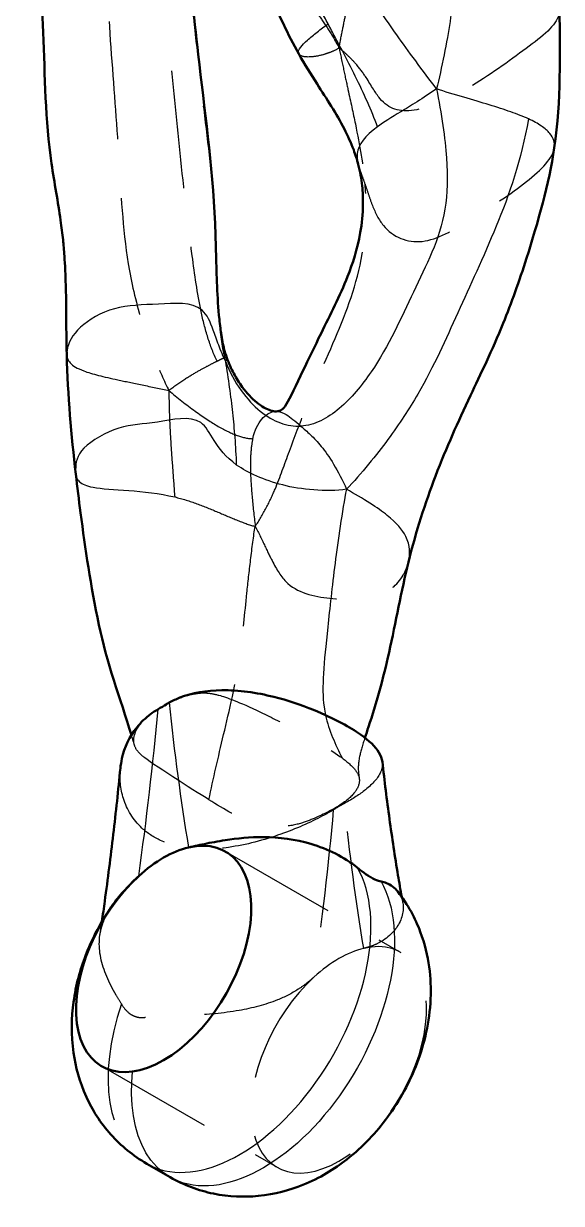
# Model space of a CAD drawing. Header units: millimetres. Extents: x 0 to 420, y 0 to 297.
# Drawn here: x 90.4 to 101.25, y 183.07 to 206.88 of the extents above; entities that cross this region are included whole.
import ezdxf

# ---------------------------------------------------------------- set-up
doc = ezdxf.new("R2010")
doc.units = ezdxf.units.MM
doc.header["$LTSCALE"] = 0.75
doc.linetypes.add('HIDDEN2', pattern=[4.7625, 3.175, -1.5875])
for name, color, linetype, lineweight in [('Hidden', 7, 'HIDDEN2', 25), ('Hidden Narrow', 7, 'HIDDEN2', 25), ('Visible', 7, 'Continuous', 50), ('Visible Narrow', 7, 'Continuous', 25)]:
    doc.layers.add(name, color=color, linetype=linetype, lineweight=lineweight)

msp = doc.modelspace()

# ---------------------------------------------------------------- linework, layer by layer
at = {"layer": 'Hidden', "extrusion": (-2e-16, -0.817547, 0.575862)}
for p, q in [((94.473, 190.1718), (98.0085, 188.1358)), ((91.9778, 185.8388), (95.5133, 183.8029))]:
    msp.add_line(p, q, dxfattribs=at)
at = {"layer": 'Hidden'}
for major_axis, start_param, end_param in [((3.119, 5.4161), 0.7580998, 0.8088291), ((1.2476, 2.1665), 1.0715274, 6.7785868), ((1.2476, 2.1665), 0.4954015, 1.0715274)]:
    msp.add_ellipse((96.7609, 185.9693), major_axis=major_axis, ratio=0.5780931, start_param=start_param, end_param=end_param, dxfattribs=at)
for points, knots in [([(93.3362, 193.1772), (93.4401, 193.228), (93.5577, 193.2762), (93.785, 193.3442), (93.872, 193.3594), (93.9824, 193.3725), (94.0369, 193.3748), (94.168, 193.3652), (94.2465, 193.3516), (94.4917, 193.2843), (94.7347, 193.1982), (95.4028, 192.8776), (95.6439, 192.7538), (96.2533, 192.4279), (96.604, 192.2212), (96.8248, 192.0597)], [-2.2778323, -2.2778323, -2.2778323, -2.2778323, -1.9732636, -1.9732636, -1.6848801, -1.6848801, -1.4232199, -1.4232199, -1.1325604, -1.1325604, -0.6753559, -0.6753559, -0.4458642, -0.4458642, 0, 0, 0, 0]), ([(94.1367, 191.2176), (93.9943, 191.3066), (93.0574, 191.8952), (92.7612, 192.1279), (92.708, 192.182), (92.6386, 192.2936), (92.6219, 192.3543), (92.6241, 192.5143), (92.6641, 192.6031), (92.7652, 192.7757), (92.8676, 192.8718), (92.9619, 192.9457)], [-0.52893187, -0.52893187, -0.52893187, -0.52893187, -0.39166779, -0.39166779, -0.339103, -0.339103, -0.28463802, -0.28463802, -0.20380292, -0.20380292, -0.04728853, -0.04728853, -0.04728853, -0.04728853]), ([(97.2856, 192.4677), (97.2383, 192.3224), (97.1993, 192.1936), (97.1478, 191.9373), (97.1453, 191.8337), (97.1657, 191.6849), (97.1682, 191.6684), (97.1711, 191.6514)], [1.93117363, 1.93117363, 1.93117363, 1.93117363, 2.21609548, 2.21609548, 2.62767534, 2.62767534, 2.67691358, 2.67691358, 2.67691358, 2.67691358]), ([(96.6488, 191.0128), (96.5807, 190.9716), (96.5087, 190.9308), (96.1799, 190.7554), (95.8931, 190.6294), (95.2484, 190.4016), (94.8888, 190.3059), (94.2619, 190.218), (93.9909, 190.2077), (93.5303, 190.2623), (93.3378, 190.3131), (93.0226, 190.4596), (92.8967, 190.5441), (92.6109, 190.8119), (92.4871, 191.0179), (92.3538, 191.4388), (92.3333, 191.6486), (92.3534, 191.8547)], [-3.3142078, -3.3142078, -3.3142078, -3.3142078, -3.198367, -3.198367, -2.808808, -2.808808, -2.3710703, -2.3710703, -2.0303083, -2.0303083, -1.7542673, -1.7542673, -1.5274716, -1.5274716, -1.1547739, -1.1547739, -0.8242066, -0.8242066, -0.8242066, -0.8242066]), ([(96.8248, 192.0597), (96.9387, 191.9763), (97.0258, 191.8994), (97.14, 191.7568), (97.1664, 191.6957), (97.1823, 191.5551), (97.1529, 191.472), (97.0451, 191.3165), (96.955, 191.2206), (96.5888, 190.9824), (96.3488, 190.8786), (96.1346, 190.7865), (96.033, 190.7487), (95.7782, 190.6874), (95.6417, 190.6768), (95.3681, 190.6783), (95.1966, 190.7007), (94.745, 190.8437), (94.4613, 191.0148), (94.1367, 191.2176)], [-2.2239661, -2.2239661, -2.2239661, -2.2239661, -2.0853853, -2.0853853, -1.9556594, -1.9556594, -1.7728114, -1.7728114, -1.6019593, -1.6019593, -1.3942419, -1.3942419, -1.1908396, -1.1908396, -0.9286105, -0.9286105, -0.5698225, -0.5698225, 0, 0, 0, 0]), ([(97.9482, 189.365), (97.9824, 189.3214), (98.0097, 189.2721), (98.0798, 189.0701), (98.0646, 188.897), (97.898, 188.5722), (97.7538, 188.4188), (97.4934, 188.292), (97.4447, 188.2722), (97.3665, 188.2459), (97.3386, 188.2375), (97.2946, 188.2258), (97.2789, 188.2219), (97.2631, 188.2182)], [0.3413072, 0.3413072, 0.3413072, 0.3413072, 0.4862153, 0.4862153, 0.880909, 0.880909, 1.2537767, 1.2537767, 1.3345918, 1.3345918, 1.3778721, 1.3778721, 1.4014268, 1.4014268, 1.4014268, 1.4014268]), ([(92.3734, 187.0963), (92.3367, 187.1561), (92.3014, 187.2153), (92.1231, 187.5268), (92.0091, 187.7766), (91.9065, 188.2816), (91.9217, 188.5159), (92.0542, 188.8691), (92.1222, 188.9923), (92.2127, 189.1187)], [0, 0, 0, 0, 0.0914042, 0.0914042, 0.4862153, 0.4862153, 0.880909, 0.880909, 1.096713, 1.096713, 1.096713, 1.096713]), ([(96.2587, 187.6398), (96.2431, 187.6254), (96.2273, 187.6113), (96.1815, 187.5714), (96.1511, 187.5462), (96.0621, 187.4762), (96.002, 187.4334), (95.8083, 187.3088), (95.6685, 187.2377), (95.2768, 187.0792), (95.017, 187.0126), (94.4276, 186.9091), (94.1052, 186.8819), (93.6205, 186.8568), (93.4537, 186.8515), (93.1351, 186.8406), (92.9854, 186.8351), (92.8471, 186.8235)], [1.5439085, 1.5439085, 1.5439085, 1.5439085, 1.5715538, 1.5715538, 1.6228798, 1.6228798, 1.7182651, 1.7182651, 1.9185858, 1.9185858, 2.2477321, 2.2477321, 2.6383277, 2.6383277, 2.8545877, 2.8545877, 3.0713431, 3.0713431, 3.0713431, 3.0713431]), ([(92.3734, 187.0963), (92.4212, 187.0183), (92.4698, 186.9612), (92.54, 186.9027), (92.5609, 186.8881), (92.5824, 186.8758)], [1.98398749, 1.98398749, 1.98398749, 1.98398749, 2.20059736, 2.20059736, 2.28890807, 2.28890807, 2.28890807, 2.28890807]), ([(92.5824, 186.8758), (92.6167, 186.856), (92.6526, 186.8419), (92.7359, 186.8224), (92.7871, 186.8185), (92.8471, 186.8235)], [2.28890807, 2.28890807, 2.28890807, 2.28890807, 2.43011372, 2.43011372, 2.59909906, 2.59909906, 2.59909906, 2.59909906])]:
    msp.add_open_spline(points, degree=3, knots=knots, dxfattribs=at)
at = {"layer": 'Hidden', "extrusion": (-9.93927e-10, -2.98579e-10, -1)}
msp.add_open_spline([(92.6359, 192.321), (92.6164, 192.3873), (92.5964, 192.4537), (92.5761, 192.5201)], degree=3, dxfattribs=at)
at = {"layer": 'Hidden', "extrusion": (2.1105e-12, -1.9152e-12, -1)}
msp.add_open_spline([(97.638, 191.9849), (97.6458, 191.9146), (97.6338, 191.8444), (97.5513, 191.6575), (97.4491, 191.5393), (97.1823, 191.3259), (97.0399, 191.2331), (96.873, 191.1419)], degree=3, knots=[-0.95086436, -0.95086436, -0.95086436, -0.95086436, -0.72118796, -0.72118796, -0.34806426, -0.34806426, -0.06361375, -0.06361375, -0.06361375, -0.06361375], dxfattribs=at)
at = {"layer": 'Hidden', "extrusion": (7.37507e-09, 1.31077e-09, 1)}
msp.add_open_spline([(98.0279, 189.2584), (98.035, 189.2183), (98.0421, 189.1783), (98.0493, 189.1383)], degree=3, dxfattribs=at)
at = {"layer": 'Hidden', "extrusion": (8.63043e-10, -1.26872e-10, -1)}
msp.add_open_spline([(91.9413, 188.49), (91.9546, 188.5805), (91.9678, 188.6709), (91.9807, 188.7613)], degree=3, dxfattribs=at)
at = {"layer": 'Hidden Narrow', "extrusion": (-7e-16, 3e-16, -1)}
for centre, start_param, end_param in [((140.2971, 221.7346), 3.755139, 3.8181099), ((53.2248, 171.593), 0.8981465, 0.9611174)]:
    msp.add_ellipse(centre, major_axis=(30.8352, 53.5461), ratio=0.5780931, start_param=start_param, end_param=end_param, dxfattribs=at)
at = {"layer": 'Hidden Narrow'}
msp.add_ellipse((94.7563, 187.1237), major_axis=(1.8714, 3.2497), ratio=0.5780931, start_param=1.9001523, end_param=3.1415927, dxfattribs=at)
at = {"layer": 'Hidden Narrow', "extrusion": (-4e-16, 2e-16, -1)}
msp.add_ellipse((95.23, 186.8509), major_axis=(1.8714, 3.2497), ratio=0.5780931, start_param=3.1415927, end_param=4.383033, dxfattribs=at)
at = {"layer": 'Hidden Narrow'}
for points, knots in [([(92.1469, 210.4874), (92.1484, 209.7549), (92.011, 208.5515), (92.1674, 206.2314), (92.3418, 204.0253), (92.4195, 202.2775), (92.6958, 201.1406), (92.8833, 200.5479), (92.9585, 200.3382), (93.1344, 199.8945), (93.2351, 199.6606), (93.3336, 199.4709)], [-5, -5, -5, -5, -4, -3, -2, -1, -0.5, -0.5, -0.25, -0.25, 0, 0, 0, 0]), ([(94.3047, 200.0631), (94.2319, 200.2129), (94.1703, 200.3738), (94.0642, 200.7116), (94.0197, 200.8886), (93.9043, 201.4339), (93.7458, 202.5826), (93.5332, 204.4069), (93.3434, 206.5185), (93.1251, 208.3143), (93.1659, 209.1964), (93.2079, 209.6194), (93.2259, 209.7624), (93.2698, 210.0529), (93.2958, 210.2002), (93.3207, 210.3041)], [-5, -5, -5, -5, -4.75, -4.75, -4.5, -4.5, -4, -3, -2, -1, -0.5, -0.5, -0.25, -0.25, 0, 0, 0, 0]), ([(94.1815, 210.3207), (94.2259, 210.2469), (94.2695, 210.1718), (94.356, 210.0196), (94.3987, 209.9424), (94.5268, 209.7088), (94.7815, 209.2329), (95.2386, 208.4302), (95.8433, 207.7064), (96.2272, 207.22), (96.4232, 206.9464), (96.4915, 206.8445), (96.634, 206.6192), (96.7082, 206.4958), (96.7661, 206.3819)], [-2, -2, -2, -2, -1.875, -1.875, -1.75, -1.75, -1.5, -1, -0.5, -0.25, -0.25, -0.125, -0.125, 0, 0, 0, 0]), ([(94.2638, 202.8412), (94.2288, 203.6277), (94.0506, 204.9955), (93.809, 207.2226), (93.6089, 209.0169), (93.5635, 209.86), (93.5634, 210.0905)], [1.0136321, 1.0136321, 1.0136321, 1.0136321, 2, 3, 4, 4.4481221, 4.4481221, 4.4481221, 4.4481221]), ([(101.2142, 207.1572), (101.2141, 207.1096), (101.1587, 206.8406), (100.5493, 206.3702), (99.2736, 205.4625), (98.2098, 205.0286), (97.6583, 205.1744), (97.3795, 205.6961), (97.1895, 205.9636), (97.0657, 206.1075), (97.0161, 206.1594), (96.9, 206.271), (96.8336, 206.3307), (96.7661, 206.3819)], [1.7835984, 1.7835984, 1.7835984, 1.7835984, 2, 3, 4, 5, 6, 6.5, 6.75, 6.75, 6.875, 6.875, 7, 7, 7, 7]), ([(96.7661, 206.3819), (96.7149, 206.3509), (96.6528, 206.3233), (96.538, 206.2776), (96.4853, 206.2596), (96.3413, 206.2202), (96.1107, 206.1845), (95.9766, 206.2178), (95.9512, 206.2629)], [0, 0, 0, 0, 0.125, 0.125, 0.25, 0.25, 0.5, 0.93127915, 0.93127915, 0.93127915, 0.93127915]), ([(96.7661, 206.3819), (96.7924, 206.2489), (96.8256, 206.0931), (96.8879, 205.8031), (96.9169, 205.6689), (96.9979, 205.2987), (97.1479, 204.6143), (97.2554, 204.0097), (97.2887, 203.6351)], [0, 0, 0, 0, 0.125, 0.125, 0.25, 0.25, 0.5, 1, 1, 1, 1]), ([(97.2887, 203.6351), (97.3112, 203.5697), (97.3339, 203.4994), (97.3823, 203.3547), (97.4081, 203.2804), (97.4949, 203.0602), (97.7058, 202.6314), (98.4267, 202.3291), (99.3857, 202.8897), (100.5542, 203.6486), (101.0636, 204.1347), (101.1052, 204.3618), (101.1064, 204.3702)], [0, 0, 0, 0, 0.25, 0.25, 0.5, 0.5, 1, 2, 3, 4, 5, 5.0389861, 5.0389861, 5.0389861, 5.0389861]), ([(97.1522, 204.0324), (97.1569, 204.0144), (97.1621, 203.996), (97.1832, 203.927), (97.2021, 203.8742), (97.2436, 203.7609), (97.2661, 203.7005), (97.2887, 203.6351)], [-0.59305584, -0.59305584, -0.59305584, -0.59305584, -0.5, -0.5, -0.25, -0.25, 0, 0, 0, 0]), ([(95.0732, 196.7338), (95.1507, 196.8439), (95.2277, 196.9774), (95.3643, 197.2367), (95.4238, 197.3626), (95.5763, 197.729), (95.8391, 198.4822), (96.4648, 200.0493), (97.1816, 201.616), (97.3553, 202.886), (97.2887, 203.6351)], [0, 0, 0, 0, 0.25, 0.25, 0.5, 0.5, 1, 2, 3, 4, 4, 4, 4]), ([(94.3047, 200.0631), (94.2582, 200.0403), (94.2026, 200.0131), (94.0749, 199.9474), (94.0028, 199.9089), (93.8438, 199.8182), (93.753, 199.7621), (93.5489, 199.6285), (93.4356, 199.551), (93.3336, 199.4709)], [0, 0, 0, 0, 0.25, 0.25, 0.5, 0.5, 0.75, 0.75, 1, 1, 1, 1]), ([(94.5014, 200.1309), (94.4989, 200.1381), (94.4925, 200.1411), (94.4684, 200.1384), (94.4473, 200.1305), (94.3887, 200.1043), (94.3513, 200.0859), (94.3047, 200.0631)], [-0.68386958, -0.68386958, -0.68386958, -0.68386958, -0.5, -0.5, -0.25, -0.25, 0, 0, 0, 0]), ([(93.3336, 199.4709), (93.3313, 199.3042), (93.3367, 199.1098), (93.3514, 198.737), (93.3607, 198.5586), (93.3832, 198.2176), (93.408, 197.8775), (93.4354, 197.5153), (93.449, 197.3254)], [-1, -1, -1, -1, -0.75, -0.75, -0.5, -0.5, -0.25, 0, 0, 0, 0]), ([(95.0245, 198.5009), (95.1042, 198.8503), (95.3018, 199.0361), (95.479, 199.0511), (95.4937, 199.0512)], [1, 1, 1, 1, 2, 2.0908091, 2.0908091, 2.0908091, 2.0908091]), ([(95.0245, 198.5009), (95.0046, 198.4135), (94.991, 198.315), (94.9757, 198.0931), (94.9741, 197.9698), (94.9823, 197.6898), (94.9928, 197.5255), (95.0266, 197.1487), (95.0499, 196.9361), (95.0732, 196.7338)], [-1, -1, -1, -1, -0.75, -0.75, -0.5, -0.5, -0.25, -0.25, 0, 0, 0, 0]), ([(93.449, 197.3254), (93.6033, 197.2884), (93.9034, 197.1937), (94.183, 197.0788), (94.4556, 196.9621), (94.5894, 196.9063), (94.8523, 196.7996), (94.9813, 196.7487), (95.0732, 196.7338)], [-1, -1, -1, -1, -0.75, -0.5, -0.5, -0.25, -0.25, 0, 0, 0, 0]), ([(94.1367, 191.2176), (94.2305, 191.6412), (94.4207, 192.4995), (94.7459, 193.7924), (94.8624, 194.9697), (94.9271, 195.5976), (94.952, 195.8202), (95.0083, 196.2918), (95.0397, 196.5408), (95.0732, 196.7338)], [0.0214139, 0.0214139, 0.0214139, 0.0214139, 1, 2, 2.5, 2.5, 2.75, 2.75, 3, 3, 3, 3]), ([(95.0732, 196.7338), (95.1444, 196.5997), (95.21, 196.4585), (95.3291, 196.2093), (95.3825, 196.1012), (95.5244, 195.8264), (95.7974, 195.4018), (96.6582, 195.24), (97.5904, 195.2664), (98.0006, 195.5904), (98.1417, 195.9175), (98.1648, 196.0121)], [0, 0, 0, 0, 0.25, 0.25, 0.5, 0.5, 1, 2, 3, 4, 4.3706871, 4.3706871, 4.3706871, 4.3706871])]:
    msp.add_open_spline(points, degree=3, knots=knots, dxfattribs=at)
at = {"layer": 'Hidden Narrow', "extrusion": (-3.33869e-11, 7.1151e-12, -1)}
msp.add_open_spline([(96.7661, 206.3819), (96.7816, 206.4833), (96.8052, 206.6065), (96.8523, 206.8408), (96.8757, 206.9517), (96.9455, 207.2662), (96.9938, 207.4694), (97.0906, 207.8769), (97.1391, 208.0812), (97.2097, 208.3993), (97.2332, 208.512), (97.2802, 208.7507), (97.3037, 208.8767), (97.3201, 208.9813)], degree=3, knots=[-1, -1, -1, -1, -0.875, -0.875, -0.75, -0.75, -0.5, -0.5, -0.25, -0.25, -0.125, -0.125, 0, 0, 0, 0], dxfattribs=at)
at = {"layer": 'Hidden Narrow', "extrusion": (8.759e-13, 1.8438e-12, -1)}
msp.add_open_spline([(91.2706, 200.2043), (91.2737, 200.0832), (91.3876, 199.9021), (92.0155, 199.7501), (92.4483, 199.6572), (92.6108, 199.623), (92.9719, 199.5485), (93.1707, 199.508), (93.3336, 199.4709)], degree=3, knots=[-1.824616, -1.824616, -1.824616, -1.824616, -1, -0.5, -0.5, -0.25, -0.25, 0, 0, 0, 0], dxfattribs=at)
at = {"layer": 'Hidden Narrow', "extrusion": (-1.433e-12, -2.0292e-12, -1)}
msp.add_open_spline([(93.3336, 199.4709), (93.4951, 199.3308), (93.6851, 199.1839), (94.0318, 198.9341), (94.1884, 198.8313), (94.4681, 198.6697), (94.5953, 198.6082), (94.8275, 198.5241), (94.9323, 198.5014), (95.0245, 198.5009)], degree=3, knots=[0, 0, 0, 0, 0.25, 0.25, 0.5, 0.5, 0.75, 0.75, 1, 1, 1, 1], dxfattribs=at)
at = {"layer": 'Hidden Narrow', "extrusion": (3.429e-13, 1.4876e-12, -1)}
msp.add_open_spline([(91.4534, 197.7855), (91.466, 197.6747), (91.6061, 197.4446), (92.8318, 197.4737), (93.449, 197.3254)], degree=3, knots=[-2.7897258, -2.7897258, -2.7897258, -2.7897258, -2, -1, -1, -1, -1], dxfattribs=at)
at = {"layer": 'Hidden Narrow'}
msp.add_open_spline([(96.4916, 192.9243), (96.5604, 192.6075), (96.6917, 192.333), (96.8248, 192.0597)], degree=3, dxfattribs=at)
at = {"layer": 'Visible', "extrusion": (-2e-16, -0.817547, 0.575862)}
msp.add_line((92.8849, 183.874), (93.3586, 183.6012), dxfattribs=at)
at = {"layer": 'Visible', "extrusion": (-6e-16, 3e-16, -1)}
msp.add_ellipse((93.2254, 188.0053), major_axis=(3.119, 5.4161), ratio=0.5780932, start_param=-0.7583945, end_param=-0.7581014, dxfattribs=at)
at = {"layer": 'Visible', "extrusion": (-7e-16, 4e-16, -1)}
msp.add_ellipse((93.2254, 188.0053), major_axis=(1.2476, 2.1665), ratio=0.5780931, start_param=-0.4954015, end_param=5.2116579, dxfattribs=at)
at = {"layer": 'Visible', "extrusion": (-2e-16, 0, -1)}
msp.add_ellipse((93.2254, 188.0053), major_axis=(1.2476, 2.1665), ratio=0.5780931, start_param=-1.0715274, end_param=-0.4954015, dxfattribs=at)
at = {"layer": 'Visible'}
for points, knots in [([(91.2706, 200.2043), (91.2635, 200.4821), (91.2626, 200.7636), (91.2582, 201.3302), (91.254, 201.6226), (91.2359, 202.0029), (91.2304, 202.0971), (91.216, 202.3044), (91.2065, 202.4145), (91.1833, 202.6397), (91.1669, 202.7685), (91.0945, 203.2708), (91.0228, 203.6619), (90.8355, 204.9254), (90.8312, 205.8265), (90.733, 208.3245), (90.4422, 209.8657), (90.4008, 211.4583)], [0, 0, 0, 0, 0.3791499, 0.3791499, 0.7477813, 0.7477813, 0.8717805, 0.8717805, 1.0333005, 1.0333005, 1.2443509, 1.2443509, 1.7923756, 1.7923756, 3.0096487, 3.0096487, 5.2881233, 5.2881233, 5.2881233, 5.2881233]), ([(97.1522, 204.0324), (97.1263, 204.1327), (97.0948, 204.2315), (97.0055, 204.4718), (96.9417, 204.6114), (96.7098, 205.0596), (96.5133, 205.3577), (96.1939, 205.8566), (96.0675, 206.0571), (95.9512, 206.2629)], [0, 0, 0, 0, 0.1242303, 0.1242303, 0.3126463, 0.3126463, 0.7418332, 0.7418332, 1.0256143, 1.0256143, 1.0256143, 1.0256143]), ([(101.1064, 204.3702), (100.9989, 203.6398), (100.7793, 202.874), (100.398, 201.6781), (100.2389, 201.2313), (99.8497, 200.2756), (99.6178, 199.8005), (99.1587, 198.8251), (98.9403, 198.3477), (98.5054, 197.2145), (98.3124, 196.6165), (98.1648, 196.0121)], [0, 0, 0, 0, 1.0054469, 1.0054469, 1.6475139, 1.6475139, 2.5490928, 2.5490928, 3.694145, 3.694145, 4.705325, 4.705325, 4.705325, 4.705325]), ([(95.4937, 199.0512), (95.5461, 199.0516), (95.5767, 199.0663), (95.6447, 199.1102), (95.6666, 199.1387), (95.771, 199.312), (95.9049, 199.5964), (96.1513, 200.1088), (96.2735, 200.3641), (96.5907, 201.0152), (96.7793, 201.3719), (97.0367, 202.0295), (97.1332, 202.328), (97.225, 202.8415), (97.2459, 203.0329), (97.2481, 203.3554), (97.243, 203.4766), (97.2147, 203.7418), (97.189, 203.8898), (97.1522, 204.0324)], [0, 0, 0, 0, 0.2100926, 0.2100926, 0.5783276, 0.5783276, 1.2209398, 1.2209398, 1.7778179, 1.7778179, 2.6127702, 2.6127702, 3.1482474, 3.1482474, 3.443895, 3.443895, 3.6050899, 3.6050899, 3.7818193, 3.7818193, 3.7818193, 3.7818193]), ([(94.2638, 202.8412), (94.2823, 202.425), (94.2854, 202.0091), (94.3124, 201.3532), (94.3267, 201.135), (94.3563, 200.8509), (94.3627, 200.7953), (94.3759, 200.6897), (94.3827, 200.639), (94.3997, 200.5286), (94.4098, 200.4722), (94.4285, 200.386), (94.4357, 200.355), (94.46, 200.2592), (94.4791, 200.1945), (94.5014, 200.1309)], [0, 0, 0, 0, 0.5412534, 0.5412534, 0.8215126, 0.8215126, 0.8884734, 0.8884734, 0.9491977, 0.9491977, 1.0275285, 1.0275285, 1.0662559, 1.0662559, 1.1500289, 1.1500289, 1.1500289, 1.1500289]), ([(94.5014, 200.1309), (94.5392, 200.0229), (94.5863, 199.9173), (94.6927, 199.719), (94.7512, 199.6263), (94.9033, 199.4193), (95.0035, 199.312), (95.2013, 199.1506), (95.3027, 199.0946), (95.4278, 199.056), (95.466, 199.051), (95.4937, 199.0512)], [0, 0, 0, 0, 0.14224764, 0.14224764, 0.28217159, 0.28217159, 0.48857128, 0.48857128, 0.69342594, 0.69342594, 0.80411562, 0.80411562, 0.80411562, 0.80411562]), ([(92.5761, 192.5201), (92.3495, 193.2587), (92.0737, 194.0065), (91.7535, 195.5393), (91.645, 196.2823), (91.515, 197.2666), (91.483, 197.5256), (91.4534, 197.7855)], [0.0879041, 0.0879041, 0.0879041, 0.0879041, 1.0647912, 1.0647912, 2.1133029, 2.1133029, 2.4901121, 2.4901121, 2.4901121, 2.4901121]), ([(93.3375, 193.1779), (93.4056, 193.2151), (93.4775, 193.2482), (93.8062, 193.3746), (94.0931, 193.4224), (94.7377, 193.4309), (95.0973, 193.38), (95.7243, 193.2231), (95.9952, 193.132), (96.4559, 192.9447), (96.6484, 192.8541), (96.9637, 192.6845), (97.0896, 192.608), (97.3754, 192.4076), (97.4991, 192.2892), (97.6084, 192.1099), (97.6311, 192.0474), (97.638, 191.9849)], [-3.3142087, -3.3142087, -3.3142087, -3.3142087, -3.198438, -3.198438, -2.8088773, -2.8088773, -2.3711391, -2.3711391, -2.0303632, -2.0303632, -1.7542864, -1.7542864, -1.5274752, -1.5274752, -1.1547795, -1.1547795, -0.9508644, -0.9508644, -0.9508644, -0.9508644]), ([(92.3534, 191.8547), (92.3596, 191.9189), (92.3698, 191.9828), (92.435, 192.2742), (92.5372, 192.4915), (92.7673, 192.7776), (92.8588, 192.8668), (92.9619, 192.9457)], [-0.82420663, -0.82420663, -0.82420663, -0.82420663, -0.72118285, -0.72118285, -0.34806175, -0.34806175, -0.15384704, -0.15384704, -0.15384704, -0.15384704]), ([(97.638, 191.985), (97.6597, 191.7903), (97.6825, 191.5966), (97.7305, 191.211), (97.7556, 191.0192), (97.8082, 190.6376), (97.8356, 190.4478), (97.8927, 190.0702), (97.9225, 189.8823), (97.9775, 189.5492), (98.0024, 189.4035), (98.0279, 189.2584)], [0.120363387, 0.120363387, 0.120363387, 0.120363387, 0.133432828, 0.133432828, 0.14650227, 0.14650227, 0.159571711, 0.159571711, 0.172641153, 0.172641153, 0.182880051, 0.182880051, 0.182880051, 0.182880051]), ([(93.7276, 190.2542), (93.7432, 190.2578), (93.759, 190.2614), (93.8047, 190.2719), (93.8352, 190.2787), (93.9242, 190.2983), (93.9842, 190.3112), (94.178, 190.3512), (94.3178, 190.378), (94.7094, 190.4389), (94.9693, 190.4647), (95.5586, 190.4603), (95.8811, 190.419), (96.3657, 190.2761), (96.5326, 190.2105), (96.8512, 190.048), (97.0009, 189.952), (97.1392, 189.8408)], [1.5439085, 1.5439085, 1.5439085, 1.5439085, 1.5715538, 1.5715538, 1.6228798, 1.6228798, 1.7182651, 1.7182651, 1.9185858, 1.9185858, 2.2477321, 2.2477321, 2.6383277, 2.6383277, 2.8545877, 2.8545877, 3.0713431, 3.0713431, 3.0713431, 3.0713431]), ([(97.4039, 189.6523), (97.402, 189.6534), (97.4002, 189.6545), (97.3419, 189.6885), (97.2842, 189.7288), (97.1993, 189.7931), (97.1708, 189.8154), (97.1392, 189.8408)], [6.74527554, 6.74527554, 6.74527554, 6.74527554, 6.7527474, 6.7527474, 6.97738334, 6.97738334, 7.07716623, 7.07716623, 7.07716623, 7.07716623]), ([(92.2127, 189.1187), (92.2786, 189.2107), (92.3563, 189.3044), (92.4928, 189.4516), (92.5415, 189.5016), (92.6198, 189.5785), (92.6477, 189.6053), (92.6917, 189.6467), (92.7073, 189.6612), (92.7232, 189.6757)], [1.09671304, 1.09671304, 1.09671304, 1.09671304, 1.25377675, 1.25377675, 1.3345918, 1.3345918, 1.37787214, 1.37787214, 1.40142679, 1.40142679, 1.40142679, 1.40142679]), ([(97.6129, 189.568), (97.6496, 189.5603), (97.6849, 189.5494), (97.81, 189.4984), (97.8893, 189.4402), (97.9482, 189.365)], [0, 0, 0, 0, 0.09140416, 0.09140416, 0.34130719, 0.34130719, 0.34130719, 0.34130719]), ([(93.3586, 183.6012), (93.6338, 183.4428), (93.9348, 183.3316), (94.5457, 183.2057), (94.8532, 183.1965), (95.4712, 183.2565), (95.7701, 183.34), (96.3814, 183.5862), (96.6696, 183.7656), (97.2502, 184.2183), (97.5172, 184.5057), (97.9913, 185.1523), (98.1899, 185.5161), (98.488, 186.3036), (98.5904, 186.7264), (98.6277, 187.6086), (98.5874, 188.0601), (98.3028, 188.8197), (98.1556, 189.1001), (97.9483, 189.3649)], [0.7873319, 0.7873319, 0.7873319, 0.7873319, 0.9760612, 0.9760612, 1.178128, 1.178128, 1.4221878, 1.4221878, 1.7453807, 1.7453807, 2.1690768, 2.1690768, 2.6312326, 2.6312326, 3.0916216, 3.0916216, 3.4837915, 3.4837915, 3.6994308, 3.6994308, 3.6994308, 3.6994308]), ([(92.8849, 183.874), (92.6098, 184.0325), (92.3626, 184.237), (91.9469, 184.7022), (91.7847, 184.9636), (91.5264, 185.5281), (91.4486, 185.8286), (91.3547, 186.4809), (91.3652, 186.8202), (91.4552, 187.4759), (91.5414, 187.7897), (91.7694, 188.3824), (91.9117, 188.6612), (92.1232, 188.9904), (92.1671, 189.0551), (92.2127, 189.1188)], [5.4958534, 5.4958534, 5.4958534, 5.4958534, 5.6845828, 5.6845828, 5.8866496, 5.8866496, 6.1307093, 6.1307093, 6.4539023, 6.4539023, 6.8021531, 6.8021531, 7.150404, 7.150404, 7.2371079, 7.2371079, 7.2371079, 7.2371079])]:
    msp.add_open_spline(points, degree=3, knots=knots, dxfattribs=at)
at = {"layer": 'Visible', "extrusion": (6.0879e-12, 6.509e-13, -1)}
msp.add_open_spline([(93.5634, 210.0905), (93.5634, 210.0331), (93.5654, 209.9502), (93.5747, 209.7409), (93.5829, 209.6085), (93.6123, 209.2035), (93.6384, 208.9139), (93.7433, 207.8533), (93.8359, 207.0526), (94.0462, 205.1735), (94.2105, 204.0382), (94.2638, 202.8412)], degree=3, knots=[0, 0, 0, 0, 0.191961, 0.191961, 0.4240751, 0.4240751, 0.8685904, 0.8685904, 2.0213697, 2.0213697, 3.5781537, 3.5781537, 3.5781537, 3.5781537], dxfattribs=at)
at = {"layer": 'Visible', "extrusion": (6.2626e-12, 2.9082e-12, -1)}
msp.add_open_spline([(95.9512, 206.2629), (95.728, 206.6577), (95.5419, 207.0759), (95.2615, 207.729), (95.1587, 207.9706), (94.9195, 208.5008), (94.778, 208.8026), (94.552, 209.2759), (94.4685, 209.4479), (94.3356, 209.7042), (94.2875, 209.7935), (94.1878, 209.967), (94.1347, 210.0522), (94.0871, 210.1205)], degree=3, knots=[0, 0, 0, 0, 0.5441866, 0.5441866, 0.8777875, 0.8777875, 1.2824883, 1.2824883, 1.5090738, 1.5090738, 1.632317, 1.632317, 1.7650607, 1.7650607, 1.7650607, 1.7650607], dxfattribs=at)
at = {"layer": 'Visible', "extrusion": (-1.5025e-12, 2.212e-13, -1)}
msp.add_open_spline([(101.2142, 207.1572), (101.2128, 206.2521), (101.2497, 205.343), (101.1064, 204.3702)], degree=3, dxfattribs=at)
at = {"layer": 'Visible'}
for points in [[(91.4534, 197.7855), (91.3635, 198.5732), (91.292, 199.3671), (91.2706, 200.2043)], [(92.9619, 192.9457), (93.0073, 192.9792), (93.0574, 193.0124), (93.1128, 193.0432)]]:
    msp.add_open_spline(points, degree=3, dxfattribs=at)
at = {"layer": 'Visible', "extrusion": (2.0423e-12, -6.349e-13, -1)}
msp.add_open_spline([(98.1648, 196.0121), (98.0217, 195.4263), (97.9074, 194.8046), (97.6601, 193.6725), (97.511, 193.1461), (97.3336, 192.6131), (97.3086, 192.5384), (97.2856, 192.4677)], degree=3, knots=[0, 0, 0, 0, 0.9799173, 0.9799173, 1.7924092, 1.7924092, 1.9311736, 1.9311736, 1.9311736, 1.9311736], dxfattribs=at)
at = {"layer": 'Visible', "extrusion": (5.01984e-11, -8.70914e-11, -1)}
msp.add_open_spline([(93.1128, 193.0432), (93.1746, 193.0775), (93.2317, 193.1117), (93.2971, 193.1522), (93.3173, 193.165), (93.3362, 193.1772)], degree=3, knots=[-0.148757645, -0.148757645, -0.148757645, -0.148757645, -0.134035142, -0.134035142, -0.126719038, -0.126719038, -0.126719038, -0.126719038], dxfattribs=at)
at = {"layer": 'Visible', "extrusion": (2.51894e-11, -3.0346e-12, -1)}
msp.add_open_spline([(91.9807, 188.7613), (92.0002, 188.8974), (92.0192, 189.0334), (92.0689, 189.3951), (92.0987, 189.6205), (92.156, 190.0703), (92.1835, 190.2946), (92.2361, 190.7423), (92.2612, 190.9655), (92.309, 191.411), (92.3318, 191.6331), (92.3534, 191.8547)], degree=3, knots=[2.963177345, 2.963177345, 2.963177345, 2.963177345, 2.970978543, 2.970978543, 2.983957343, 2.983957343, 2.996936144, 2.996936144, 3.009914944, 3.009914944, 3.022893744, 3.022893744, 3.022893744, 3.022893744], dxfattribs=at)
at = {"layer": 'Visible', "extrusion": (9.9875e-12, 1.93597e-11, -1)}
msp.add_open_spline([(97.6129, 189.568), (97.596, 189.5716), (97.5782, 189.5762), (97.51, 189.5976), (97.4587, 189.6208), (97.4039, 189.6523)], degree=3, knots=[6.44330528, 6.44330528, 6.44330528, 6.44330528, 6.52608123, 6.52608123, 6.74527554, 6.74527554, 6.74527554, 6.74527554], dxfattribs=at)
at = {"layer": 'Visible Narrow'}
for centre, major_axis, start_param, end_param in [((136.7615, 223.7706), (30.8352, 53.5461), 2.4650754, 2.5280463), ((49.6892, 173.629), (30.8352, 53.5461), -0.9611174, -0.8982521), ((94.7563, 187.1237), (1.8714, 3.2497), 3.1415927, 5.9499619)]:
    msp.add_ellipse(centre, major_axis=major_axis, ratio=0.5780931, start_param=start_param, end_param=end_param, dxfattribs=at)
at = {"layer": 'Visible Narrow', "extrusion": (-7e-16, 4e-16, -1)}
msp.add_ellipse((95.23, 186.8509), major_axis=(1.8714, 3.2497), ratio=0.5780931, start_param=0.3332234, end_param=3.1415927, dxfattribs=at)
at = {"layer": 'Visible Narrow'}
for points, knots in [([(98.7302, 205.5576), (98.6003, 205.7353), (98.4497, 205.9347), (98.1718, 206.3097), (98.0445, 206.4853), (97.6978, 206.9764), (97.0652, 207.927), (96.2852, 209.4321), (95.6626, 210.5278), (95.3933, 211.0456), (95.2569, 211.3204), (95.2112, 211.4147), (95.1189, 211.61), (95.0724, 211.7109), (95.0254, 211.8159)], [0, 0, 0, 0, 0.25, 0.25, 0.5, 0.5, 1, 2, 2.5, 2.75, 2.75, 2.875, 2.875, 3, 3, 3, 3]), ([(98.7302, 205.5576), (98.7792, 205.3235), (98.8246, 205.0595), (98.8943, 204.5787), (98.9186, 204.3618), (98.9597, 203.7819), (98.9326, 202.7689), (98.246, 201.4752), (97.6593, 200.1097), (97.0084, 199.314), (96.6495, 199.0106), (96.5243, 198.9252), (96.2654, 198.801), (96.1318, 198.7622), (95.9953, 198.7542)], [0, 0, 0, 0, 0.25, 0.25, 0.5, 0.5, 1, 2, 3, 3.5, 3.5, 3.75, 3.75, 4, 4, 4, 4]), ([(98.7302, 205.5576), (98.5994, 205.4664), (98.4608, 205.3779), (98.213, 205.2215), (98.1037, 205.1536), (97.8196, 204.9809), (97.6651, 204.8864), (97.5397, 204.7943)], [-3, -3, -3, -3, -2.75, -2.75, -2.5, -2.5, -2, -2, -2, -2]), ([(100.5833, 204.9538), (100.4802, 205.0012), (100.361, 205.048), (100.096, 205.1418), (99.9502, 205.1888), (99.6378, 205.2846), (99.4664, 205.336), (99.0932, 205.4458), (98.8914, 205.5041), (98.7302, 205.5576)], [0, 0, 0, 0, 0.25, 0.25, 0.5, 0.5, 0.75, 0.75, 1, 1, 1, 1]), ([(100.5833, 204.9538), (100.4451, 204.1263), (99.9426, 202.7158), (99.1359, 201.0227), (98.5775, 199.7183), (97.9826, 198.8009), (97.636, 198.327), (97.5059, 198.1608), (97.2161, 197.812), (97.0566, 197.6294), (96.9134, 197.4816)], [-4, -4, -4, -4, -3, -2, -1, -0.5, -0.5, -0.25, -0.25, 0, 0, 0, 0]), ([(101.1064, 204.3702), (101.1212, 204.4706), (101.0926, 204.567), (100.9731, 204.7109), (100.9167, 204.7605), (100.7733, 204.8583), (100.6864, 204.9063), (100.5833, 204.9538)], [5.03898611, 5.03898611, 5.03898611, 5.03898611, 5.5, 5.5, 5.75, 5.75, 6, 6, 6, 6]), ([(97.5397, 204.7943), (97.289, 204.6101), (97.1207, 204.3919), (97.1282, 204.1396), (97.1443, 204.0629), (97.1522, 204.0324)], [-2, -2, -2, -2, -1, -0.75, -0.5930558, -0.5930558, -0.5930558, -0.5930558]), ([(94.4782, 200.053), (94.4199, 200.2716), (94.3844, 200.5434), (94.3309, 201.0571), (94.3129, 201.2991), (94.2853, 201.98), (94.2821, 202.4199), (94.2643, 202.8303), (94.2638, 202.8412)], [0, 0, 0, 0, 0.25, 0.25, 0.5, 0.5, 1, 1.0136321, 1.0136321, 1.0136321, 1.0136321]), ([(94.4782, 200.053), (94.4254, 200.1553), (94.3788, 200.2787), (94.2958, 200.5016), (94.2594, 200.6011), (94.1656, 200.8637), (93.9758, 201.2826), (93.0896, 201.2039), (92.2119, 201.1931), (91.466, 200.7578), (91.2861, 200.4051), (91.27, 200.23), (91.2706, 200.2043)], [-7, -7, -7, -7, -6.75, -6.75, -6.5, -6.5, -6, -5, -4, -3, -2, -1.824616, -1.824616, -1.824616, -1.824616]), ([(94.4782, 200.053), (94.4949, 200.0859), (94.5023, 200.1075), (94.5027, 200.1251), (94.5023, 200.1283), (94.5014, 200.1309)], [-1, -1, -1, -1, -0.75, -0.75, -0.68386958, -0.68386958, -0.68386958, -0.68386958]), ([(94.4782, 200.053), (94.5467, 199.8548), (94.6651, 199.649), (94.912, 199.3032), (95.0404, 199.1633), (95.3071, 198.9492), (95.5802, 198.7919), (95.8589, 198.7462), (95.9953, 198.7542)], [-1, -1, -1, -1, -0.75, -0.75, -0.5, -0.5, -0.25, 0, 0, 0, 0]), ([(95.4937, 199.0512), (95.5598, 199.0517), (95.6248, 199.029), (95.7389, 198.9615), (95.7845, 198.9286), (95.8833, 198.8504), (95.9365, 198.805), (95.9953, 198.7542)], [2.09080914, 2.09080914, 2.09080914, 2.09080914, 2.5, 2.5, 2.75, 2.75, 3, 3, 3, 3]), ([(94.6989, 197.9703), (94.2466, 198.292), (94.1259, 199.0661), (93.0284, 198.7901), (92.3559, 198.7969), (91.4777, 198.2976), (91.4507, 197.9884), (91.45, 197.815), (91.4534, 197.7855)], [-8, -8, -8, -8, -7, -6, -5, -4, -3, -2.7897258, -2.7897258, -2.7897258, -2.7897258]), ([(96.9134, 197.4816), (96.7237, 197.4478), (96.4797, 197.4497), (96.0268, 197.4849), (95.818, 197.5183), (95.4358, 197.6163), (95.0871, 197.7371), (94.8119, 197.8898), (94.6989, 197.9703)], [-9, -9, -9, -9, -8.75, -8.75, -8.5, -8.5, -8.25, -8, -8, -8, -8]), ([(96.9134, 197.4816), (96.8715, 197.2764), (96.8268, 197.0001), (96.7475, 196.4741), (96.7128, 196.2246), (96.6237, 195.5161), (96.4821, 194.1929), (96.4002, 193.422), (96.4799, 192.9782), (96.4916, 192.9243)], [-3, -3, -3, -3, -2.75, -2.75, -2.5, -2.5, -2, -1, -0.8581038, -0.8581038, -0.8581038, -0.8581038]), ([(98.1648, 196.0121), (98.204, 196.1726), (98.1965, 196.4925), (97.9228, 196.805), (97.6438, 197.0293), (97.5265, 197.1116), (97.2431, 197.2913), (97.0772, 197.3887), (96.9134, 197.4816)], [4.3706871, 4.3706871, 4.3706871, 4.3706871, 5, 5.5, 5.5, 5.75, 5.75, 6, 6, 6, 6])]:
    msp.add_open_spline(points, degree=3, knots=knots, dxfattribs=at)
at = {"layer": 'Visible Narrow', "extrusion": (2.10593e-10, 1.12621e-10, -1)}
msp.add_open_spline([(96.5422, 206.87), (96.4948, 206.959), (96.4473, 207.048), (96.3523, 207.2262), (96.3049, 207.3152), (96.1627, 207.5817), (95.8795, 208.1126), (95.4216, 208.9696), (95.0058, 209.7436), (94.7475, 210.2254), (94.6094, 210.4832), (94.5595, 210.5766), (94.4519, 210.7782), (94.3942, 210.8864), (94.3447, 210.9792)], degree=3, knots=[0, 0, 0, 0, 0.125, 0.125, 0.25, 0.25, 0.5, 1, 1.5, 1.75, 1.75, 1.875, 1.875, 2, 2, 2, 2], dxfattribs=at)
at = {"layer": 'Visible Narrow', "extrusion": (-3.3968e-12, 7.105e-13, -1)}
msp.add_open_spline([(99.1391, 208.1524), (99.1325, 208.0541), (99.1248, 207.9547), (99.107, 207.7538), (99.0969, 207.6522), (99.0632, 207.3445), (99.0359, 207.1351), (98.9709, 206.7081), (98.9309, 206.4827), (98.8358, 206.0079), (98.7808, 205.7586), (98.7302, 205.5576)], degree=3, knots=[-1, -1, -1, -1, -0.875, -0.875, -0.75, -0.75, -0.5, -0.5, -0.25, -0.25, 0, 0, 0, 0], dxfattribs=at)
at = {"layer": 'Visible Narrow', "extrusion": (4.789e-12, -4.663e-12, -1)}
msp.add_open_spline([(95.9512, 206.2629), (95.9471, 206.2701), (95.926, 206.3346), (96.0525, 206.4858), (96.2538, 206.6503), (96.36, 206.7332), (96.3963, 206.7609), (96.4693, 206.8159), (96.506, 206.8432), (96.5422, 206.87)], degree=3, knots=[0.9312791, 0.9312791, 0.9312791, 0.9312791, 1, 1.5, 1.75, 1.75, 1.875, 1.875, 2, 2, 2, 2], dxfattribs=at)
at = {"layer": 'Visible Narrow', "extrusion": (5.2675e-12, 2.7505e-12, -1)}
msp.add_open_spline([(97.5397, 204.7943), (97.4187, 205.1237), (97.187, 205.6351), (96.9166, 206.1615), (96.778, 206.4262), (96.7312, 206.5147), (96.6371, 206.6921), (96.5897, 206.781), (96.5422, 206.87)], degree=3, knots=[-1, -1, -1, -1, -0.5, -0.25, -0.25, -0.125, -0.125, 0, 0, 0, 0], dxfattribs=at)
at = {"layer": 'Visible Narrow', "extrusion": (-1.30685e-11, -1.385e-12, -1)}
msp.add_open_spline([(94.6989, 197.9703), (94.6908, 198.1655), (94.6698, 198.5305), (94.6391, 198.8622), (94.6032, 199.1908), (94.5818, 199.3613), (94.5321, 199.7148), (94.5038, 199.8977), (94.4782, 200.053)], degree=3, knots=[0, 0, 0, 0, 0.25, 0.5, 0.5, 0.75, 0.75, 1, 1, 1, 1], dxfattribs=at)
at = {"layer": 'Visible Narrow', "extrusion": (2.1854e-12, 1.2193e-12, -1)}
msp.add_open_spline([(95.9953, 198.7542), (96.0541, 198.7034), (96.1184, 198.6472), (96.2556, 198.5146), (96.3284, 198.4382), (96.4835, 198.2522), (96.5666, 198.1324), (96.7439, 197.8393), (96.8381, 197.6659), (96.9134, 197.4816)], degree=3, knots=[-1, -1, -1, -1, -0.75, -0.75, -0.5, -0.5, -0.25, -0.25, 0, 0, 0, 0], dxfattribs=at)

doc.saveas('drawing.dxf')
